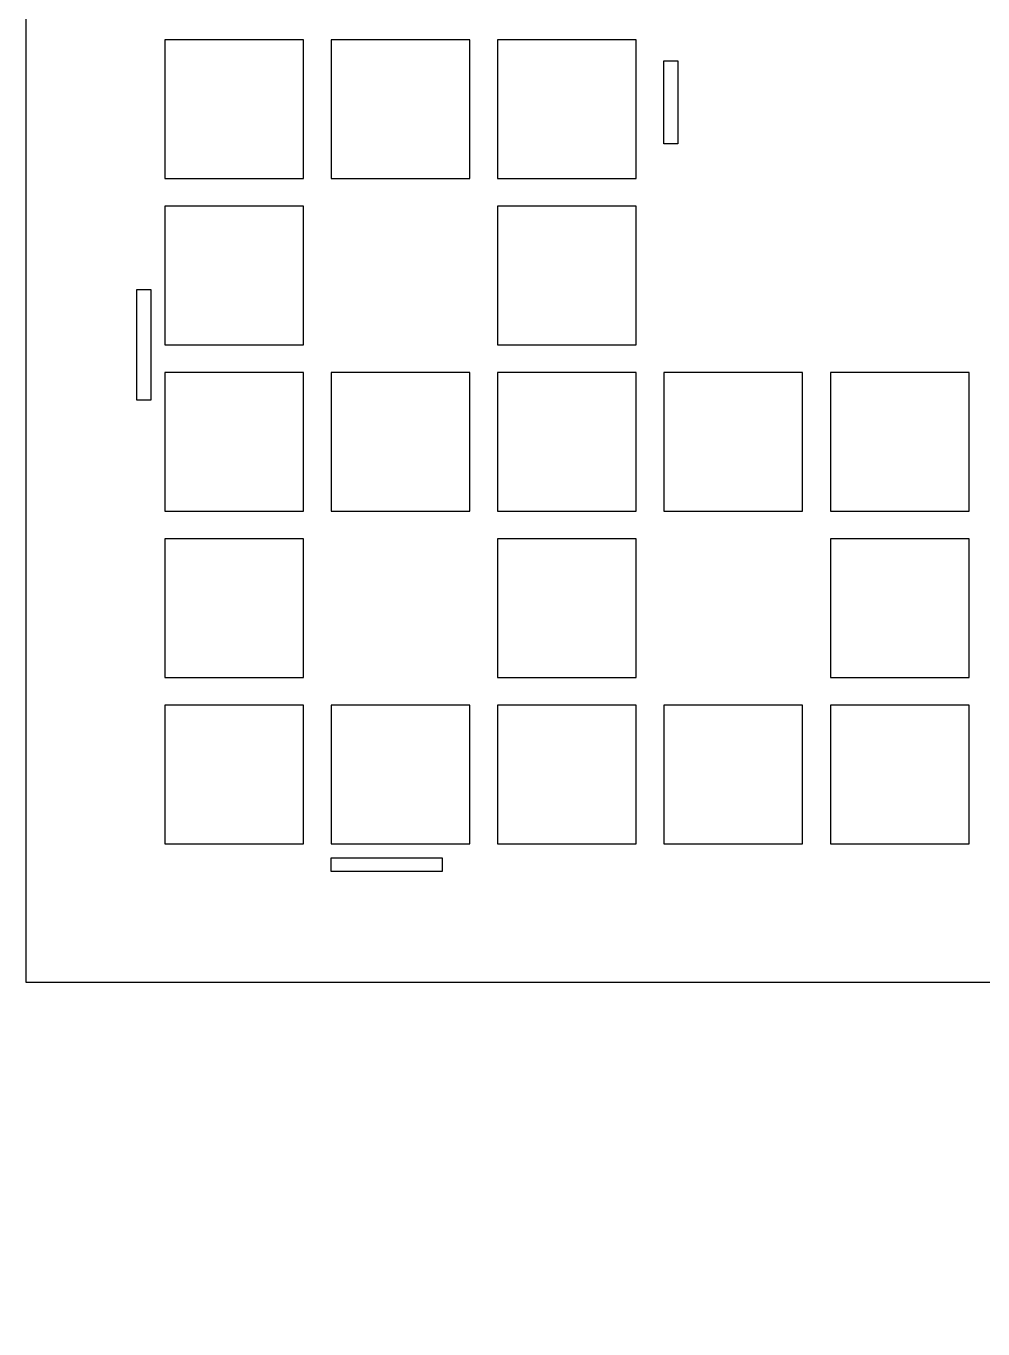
# Model space of a CAD drawing. Extents: x -831 to 1547, y -1426 to -385.
# Drawn here: x -665.9 to -458.9, y -1425.9 to -1143.9 of the extents above; entities that cross this region are included whole.
import ezdxf

# ---------------------------------------------------------------- set-up
doc = ezdxf.new("R2010")
doc.units = 0
doc.layers.add('CUT', color=18, linetype='CONTINUOUS')
doc.layers.add('ENGRAVE', color=1, linetype='CONTINUOUS')

msp = doc.modelspace()

# ---------------------------------------------------------------- linework, layer by layer
at = {"layer": 'CUT'}
for points in [[(-665.92, -1350.9), (-665.92, -837.7), (-569.92, -780.9), (-92.92, -780.9), (-92.92, -1293.9), (-299.92, -1350.9), (-299.92, -1413.9), (-371.92, -1425.9), (-371.92, -1350.9)], [(-524.92, -1169.4), (-527.92, -1169.4), (-527.92, -1151.4), (-524.92, -1151.4)], [(-638.92, -1200.9), (-638.92, -1224.9), (-641.92, -1224.9), (-641.92, -1200.9)], [(-575.92, -1323.9), (-575.92, -1326.9), (-599.92, -1326.9), (-599.92, -1323.9)]]:
    msp.add_lwpolyline(points, close=True, dxfattribs=at)
at = {"layer": 'ENGRAVE'}
for points in [[(-605.92, -1146.9), (-635.92, -1146.9), (-635.92, -1176.9), (-605.92, -1176.9)], [(-569.92, -1146.9), (-599.92, -1146.9), (-599.92, -1176.9), (-569.92, -1176.9)], [(-533.92, -1146.9), (-563.92, -1146.9), (-563.92, -1176.9), (-533.92, -1176.9)], [(-605.92, -1182.9), (-635.92, -1182.9), (-635.92, -1212.9), (-605.92, -1212.9)], [(-533.92, -1182.9), (-563.92, -1182.9), (-563.92, -1212.9), (-533.92, -1212.9)], [(-605.92, -1218.9), (-635.92, -1218.9), (-635.92, -1248.9), (-605.92, -1248.9)], [(-569.92, -1218.9), (-599.92, -1218.9), (-599.92, -1248.9), (-569.92, -1248.9)], [(-533.92, -1218.9), (-563.92, -1218.9), (-563.92, -1248.9), (-533.92, -1248.9)], [(-497.92, -1218.9), (-527.92, -1218.9), (-527.92, -1248.9), (-497.92, -1248.9)], [(-461.92, -1218.9), (-491.92, -1218.9), (-491.92, -1248.9), (-461.92, -1248.9)], [(-605.92, -1254.9), (-635.92, -1254.9), (-635.92, -1284.9), (-605.92, -1284.9)], [(-533.92, -1254.9), (-563.92, -1254.9), (-563.92, -1284.9), (-533.92, -1284.9)], [(-461.92, -1254.9), (-491.92, -1254.9), (-491.92, -1284.9), (-461.92, -1284.9)], [(-605.92, -1290.9), (-635.92, -1290.9), (-635.92, -1320.9), (-605.92, -1320.9)], [(-569.92, -1290.9), (-599.92, -1290.9), (-599.92, -1320.9), (-569.92, -1320.9)], [(-533.92, -1290.9), (-563.92, -1290.9), (-563.92, -1320.9), (-533.92, -1320.9)], [(-497.92, -1290.9), (-527.92, -1290.9), (-527.92, -1320.9), (-497.92, -1320.9)], [(-461.92, -1290.9), (-491.92, -1290.9), (-491.92, -1320.9), (-461.92, -1320.9)]]:
    msp.add_lwpolyline(points, close=True, dxfattribs=at)

doc.saveas('drawing.dxf')
